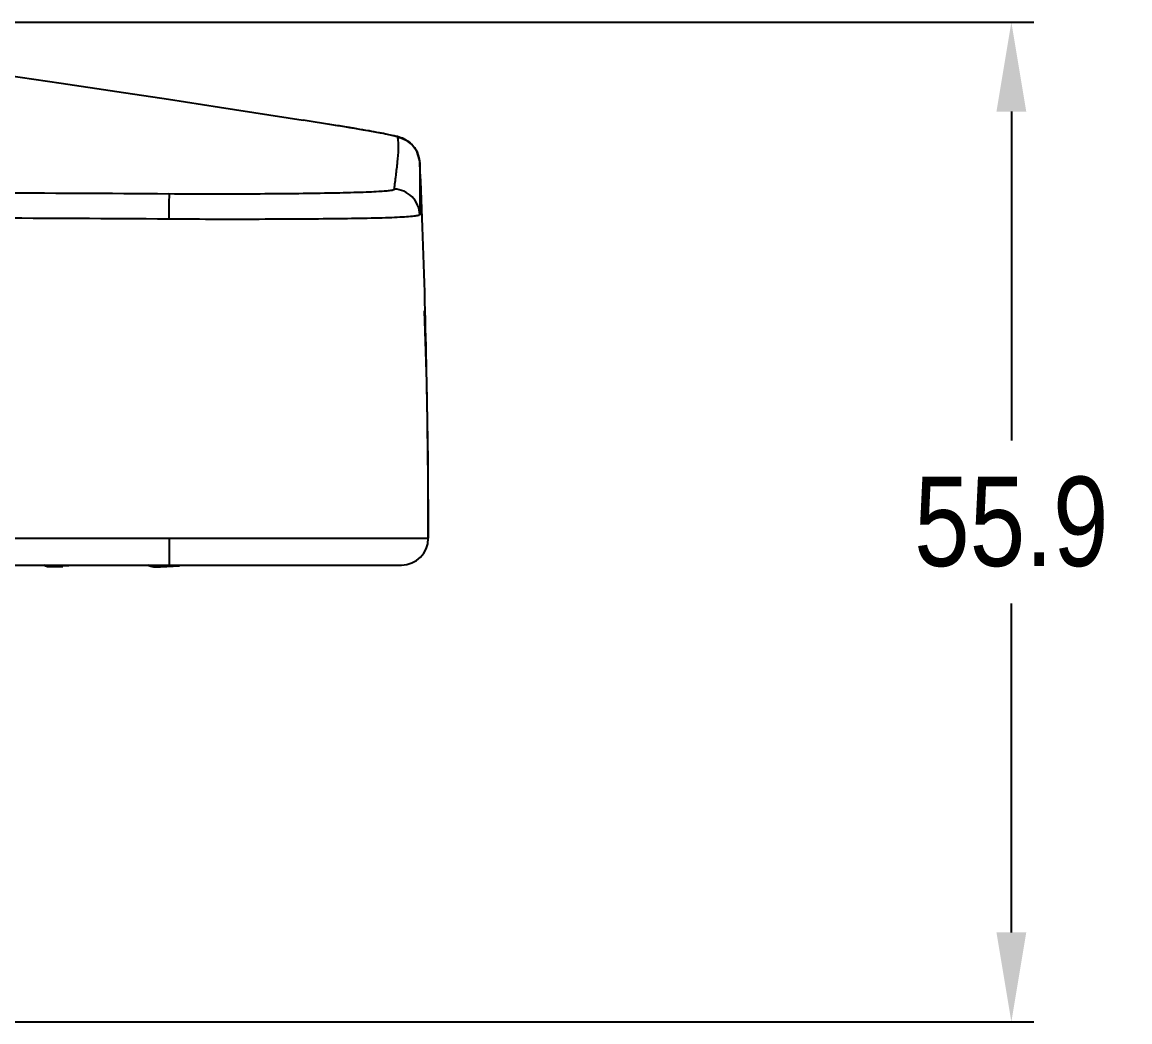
# Model space of a CAD drawing. Header units: inches. Extents: x -176 to 245, y -250 to 344.
# Drawn here: x -41.6 to 20.4, y 189.9 to 245.8 of the extents above; entities that cross this region are included whole.
import ezdxf

# ---------------------------------------------------------------- set-up
doc = ezdxf.new("R2010")
doc.units = ezdxf.units.IN
doc.header["$LTSCALE"] = 2.42
doc.header["$MEASUREMENT"] = 0
doc.header["$PDMODE"] = 3
doc.header["$PDSIZE"] = 0.3125
doc.layers.get('0').update_dxf_attribs({"linetype": 'CONTINUOUS'})
doc.layers.get('Defpoints').update_dxf_attribs({"linetype": 'CONTINUOUS'})
doc.layers.add('DIM', color=3, linetype='CONTINUOUS', lineweight=18)
doc.styles.get("Standard").update_dxf_attribs({"font": 'arial.ttf', "width": 0.8})
doc.dimstyles.new('ISO-25', dxfattribs={"dimtxt": 5, "dimasz": 2.5, "dimexe": 1.25, "dimexo": 0.625, "dimgap": 2, "dimtad": 1, "dimtih": 1, "dimtoh": 1, "dimdec": 1, "dimdsep": 46, "dimtxsty": 'Standard', "dimcen": 0, "dimclrd": 3, "dimclre": 3, "dimclrt": 4, "dimadec": 0, "dimazin": 0, "dimtfac": 1, "dimtdec": 1, "dimtmove": 0, "dimatfit": 3, "dimfxl": 1, "dimarcsym": 0})

# ---------------------------------------------------------------- blocks, each defined once
blk = doc.blocks.new('*D5')
at = {"layer": 'Defpoints', "color": 0, "transparency": 16777216}
for p in [(-74.101, 245.762), (13.761, 245.762), (-73.997, 189.851)]:
    blk.add_point(p, dxfattribs=at)
at = {"layer": 'DIM', "color": 3, "lineweight": -2, "transparency": 16777216}
for p, q in [((-73.476, 245.762), (15.011, 245.762)), ((13.761, 240.762), (13.761, 222.359)), ((13.761, 194.851), (13.761, 213.254)), ((-73.372, 189.851), (15.011, 189.851))]:
    blk.add_line(p, q, dxfattribs=at)
at = {"layer": 'DIM', "color": 3, "transparency": 16777216}
for points in [[(12.928, 240.762), (14.595, 240.762), (13.761, 245.762)], [(12.928, 194.851), (14.595, 194.851), (13.761, 189.851)]]:
    blk.add_solid(points, dxfattribs=at)
at = {"layer": 'DIM', "color": 4, "transparency": 16777216, "insert": (13.761, 217.806), "char_height": 5, "attachment_point": 5}
blk.add_mtext('55.9', dxfattribs=at)

msp = doc.modelspace()

# ---------------------------------------------------------------- linework, layer by layer
at = {"color": 7, "linetype": 'Continuous'}
for p, q in [((-30.528, 241.01), (-25.85, 240.278)), ((-24.144, 240.008), (-25.85, 240.278)), ((-23.25, 239.861), (-24.144, 240.008)), ((-19.318, 237.919), (-19.318, 237.919)), ((-128.847, 216.896), (-18.847, 216.896)), ((-33.347, 216.896), (-33.347, 215.396)), ((-127.347, 215.396), (-20.347, 215.396)), ((-40.307, 215.381), (-40.24, 215.346)), ((-40.24, 215.346), (-40.206, 215.335)), ((-40.126, 215.334), (-40.126, 215.365)), ((-39.873, 215.311), (-39.524, 215.316)), ((-38.588, 215.365), (-39.287, 215.334)), ((-39.287, 215.334), (-39.287, 215.334)), ((-38.588, 215.365), (-38.588, 215.364)), ((-34.303, 215.323), (-34.303, 215.359)), ((-33.465, 215.322), (-32.767, 215.359)), ((-33.465, 215.322), (-33.465, 215.323)), ((-32.767, 215.359), (-32.767, 215.359))]:
    msp.add_line(p, q, dxfattribs=at)
for points in [[(-55.319, 244.618), (-53.468, 244.36), (-51.574, 244.089), (-49.538, 243.794), (-47.311, 243.475), (-45.019, 243.15), (-42.445, 242.788), (-39.372, 242.346), (-36.271, 241.888), (-33.373, 241.449), (-30.528, 241.01)], [(-19.318, 237.919), (-19.332, 238.062), (-19.489, 238.55), (-19.78, 238.938), (-20.087, 239.167), (-20.296, 239.267), (-20.445, 239.32), (-20.578, 239.358), (-20.717, 239.393), (-20.875, 239.429), (-21.059, 239.468), (-21.276, 239.512), (-21.526, 239.56), (-21.809, 239.612), (-22.124, 239.669), (-22.47, 239.729), (-23.25, 239.861)], [(-19.079, 229.618), (-18.956, 225.627), (-18.874, 221.239), (-18.847, 216.896)]]:
    msp.add_lwpolyline(points, dxfattribs=at)
for centre, radius, start, end in [((-20.801, 237.866), 1.478, 35.73807, 43.83062), ((-20.836, 237.84), 1.523, 25.08448, 35.74346), ((-20.803, 237.856), 1.486, 15.29087, 25.05681), ((-20.825, 237.85), 1.508, 2.61236, 15.28959), ((-487.969, 216.892), 469.123, 1.55467, 2.56905), ((-487.873, 216.894), 469.026, 0.59044, 1.55468), ((-487.689, 216.896), 468.843, 0.00002, 0.59042), ((-20.347, 216.896), 1.5, 270, 0), ((-40.129, 215.637), 0.311, 232.03397, 235.23032), ((-40.14, 215.632), 0.298, 234.43113, 245.44587), ((-39.974, 231.028), 15.719, 271.64116, 272.50487), ((-34.266, 230.568), 15.266, 272.03188, 273.00779), ((-34.296, 231.171), 15.871, 272.24778, 273.00135)]:
    msp.add_arc(centre, radius, start, end, dxfattribs=at)
for points, knots in [([(-20.554, 239.329), (-20.551, 239.334), (-20.586, 239.349), (-20.622, 239.362), (-20.709, 239.387), (-20.875, 239.428), (-21.173, 239.492), (-21.622, 239.579), (-22.195, 239.682), (-22.871, 239.798), (-23.634, 239.925), (-24.17, 240.012), (-24.45, 240.057)], [0, 0, 0, 0, 0.004743, 0.018056, 0.039057, 0.067631, 0.150134, 0.267056, 0.415057, 0.589486, 0.785718, 1, 1, 1, 1]), ([(-20.744, 236.428), (-20.716, 236.684), (-20.648, 237.189), (-20.562, 237.937), (-20.502, 238.647), (-20.509, 239.115), (-20.554, 239.329)], [0, 0, 0, 0, 0.265103, 0.524174, 0.775015, 1, 1, 1, 1]), ([(-20.554, 239.329), (-20.481, 239.316), (-20.177, 239.238), (-19.899, 239.061), (-19.734, 238.89)], [0, 0, 0, 0, 0.239457, 1, 1, 1, 1]), ([(-19.318, 237.919), (-19.33, 237.46), (-19.318, 236.489), (-19.322, 235.519), (-19.317, 235.008)], [0, 0, 0, 0, 0.473794, 1, 1, 1, 1]), ([(-114.345, 236.169), (-107.594, 236.221), (-94.094, 236.24), (-73.847, 236.239), (-53.599, 236.24), (-40.1, 236.221), (-33.349, 236.169)], [0, 0, 0, 0, 0.250055, 0.5, 0.749945, 1, 1, 1, 1]), ([(-33.349, 236.17), (-33.345, 236.022), (-33.355, 235.547), (-33.355, 235.072), (-33.357, 234.745)], [0, 0, 0, 0, 0.311651, 1, 1, 1, 1]), ([(-33.349, 236.17), (-32.531, 236.163), (-30.925, 236.159), (-28.587, 236.165), (-26.422, 236.182), (-24.514, 236.209), (-23.12, 236.24), (-22.194, 236.272), (-21.663, 236.297), (-21.262, 236.323), (-20.98, 236.352), (-20.829, 236.38), (-20.752, 236.409), (-20.744, 236.428)], [0, 0, 0, 0, 0.194267, 0.381787, 0.555627, 0.708723, 0.835338, 0.88689, 0.929155, 0.961359, 0.983081, 0.995069, 1, 1, 1, 1]), ([(-19.317, 235.006), (-19.335, 235.365), (-19.653, 236.097), (-20.385, 236.41), (-20.744, 236.428)], [0, 0, 0, 0, 0.499902, 1, 1, 1, 1]), ([(-33.357, 234.745), (-40.106, 234.796), (-53.603, 234.827), (-73.847, 234.823), (-94.091, 234.827), (-107.588, 234.796), (-114.337, 234.745)], [0, 0, 0, 0, 0.250025, 0.5, 0.749976, 1, 1, 1, 1]), ([(-19.317, 235.006), (-19.317, 234.988), (-19.356, 234.955), (-19.428, 234.941), (-19.532, 234.92), (-19.671, 234.903), (-19.928, 234.877), (-20.335, 234.85), (-20.922, 234.823), (-21.949, 234.792), (-23.498, 234.764), (-25.624, 234.744), (-28.039, 234.733), (-30.649, 234.73), (-32.444, 234.738), (-33.357, 234.745)], [0, 0, 0, 0, 0.00386, 0.008656, 0.016163, 0.026231, 0.038739, 0.071136, 0.113116, 0.164066, 0.290184, 0.44345, 0.61737, 0.805201, 1, 1, 1, 1]), ([(-39.287, 215.334), (-39.4, 215.329), (-39.609, 215.321), (-39.883, 215.317), (-40.072, 215.319), (-40.213, 215.334), (-40.285, 215.366), (-40.322, 215.395)], [0, 0, 0, 0, 0.323491, 0.595811, 0.784065, 0.863472, 1, 1, 1, 1]), ([(-40.206, 215.335), (-40.159, 215.322), (-40.046, 215.313), (-39.935, 215.311), (-39.873, 215.311)], [0, 0, 0, 0, 0.441978, 1, 1, 1, 1]), ([(-40.126, 215.334), (-40.126, 215.328), (-40.093, 215.327), (-40.056, 215.321), (-39.974, 215.32), (-39.873, 215.318), (-39.747, 215.32), (-39.55, 215.324), (-39.394, 215.329), (-39.287, 215.334)], [0, 0, 0, 0, 0.020671, 0.077734, 0.170011, 0.294146, 0.445318, 0.617839, 1, 1, 1, 1]), ([(-33.674, 215.313), (-33.837, 215.306), (-34.109, 215.297), (-34.425, 215.314), (-34.516, 215.394)], [0, 0, 0, 0, 0.575263, 1, 1, 1, 1]), ([(-34.303, 215.323), (-34.303, 215.319), (-34.284, 215.314), (-34.258, 215.31), (-34.205, 215.307), (-34.105, 215.304), (-33.942, 215.305), (-33.803, 215.309), (-33.725, 215.311)], [0, 0, 0, 0, 0.020843, 0.074317, 0.161111, 0.27929, 0.598088, 1, 1, 1, 1])]:
    msp.add_open_spline(points, degree=3, knots=knots, dxfattribs=at)
for points in [[(-40.126, 215.334), (-40.173, 215.332), (-40.221, 215.342), (-40.264, 215.361)], [(-34.303, 215.323), (-34.375, 215.319), (-34.453, 215.344), (-34.509, 215.39)]]:
    msp.add_open_spline(points, degree=3, dxfattribs=at)

# ---------------------------------------------------------------- dimensions: what is measured, and where the dimension line sits
at = {"layer": 'DIM'}
dim = msp.add_linear_dim(base=(13.761, 245.762), p1=(-73.997, 189.851), p2=(-74.101, 245.762), angle=90, dimstyle='ISO-25', override={"dimasz": 5, "dimtad": 0}, dxfattribs=at)
dim.commit()
dim.dimension.update_dxf_attribs({"geometry": '*D5', "text_midpoint": (13.761, 217.806)})

doc.saveas('drawing.dxf')
